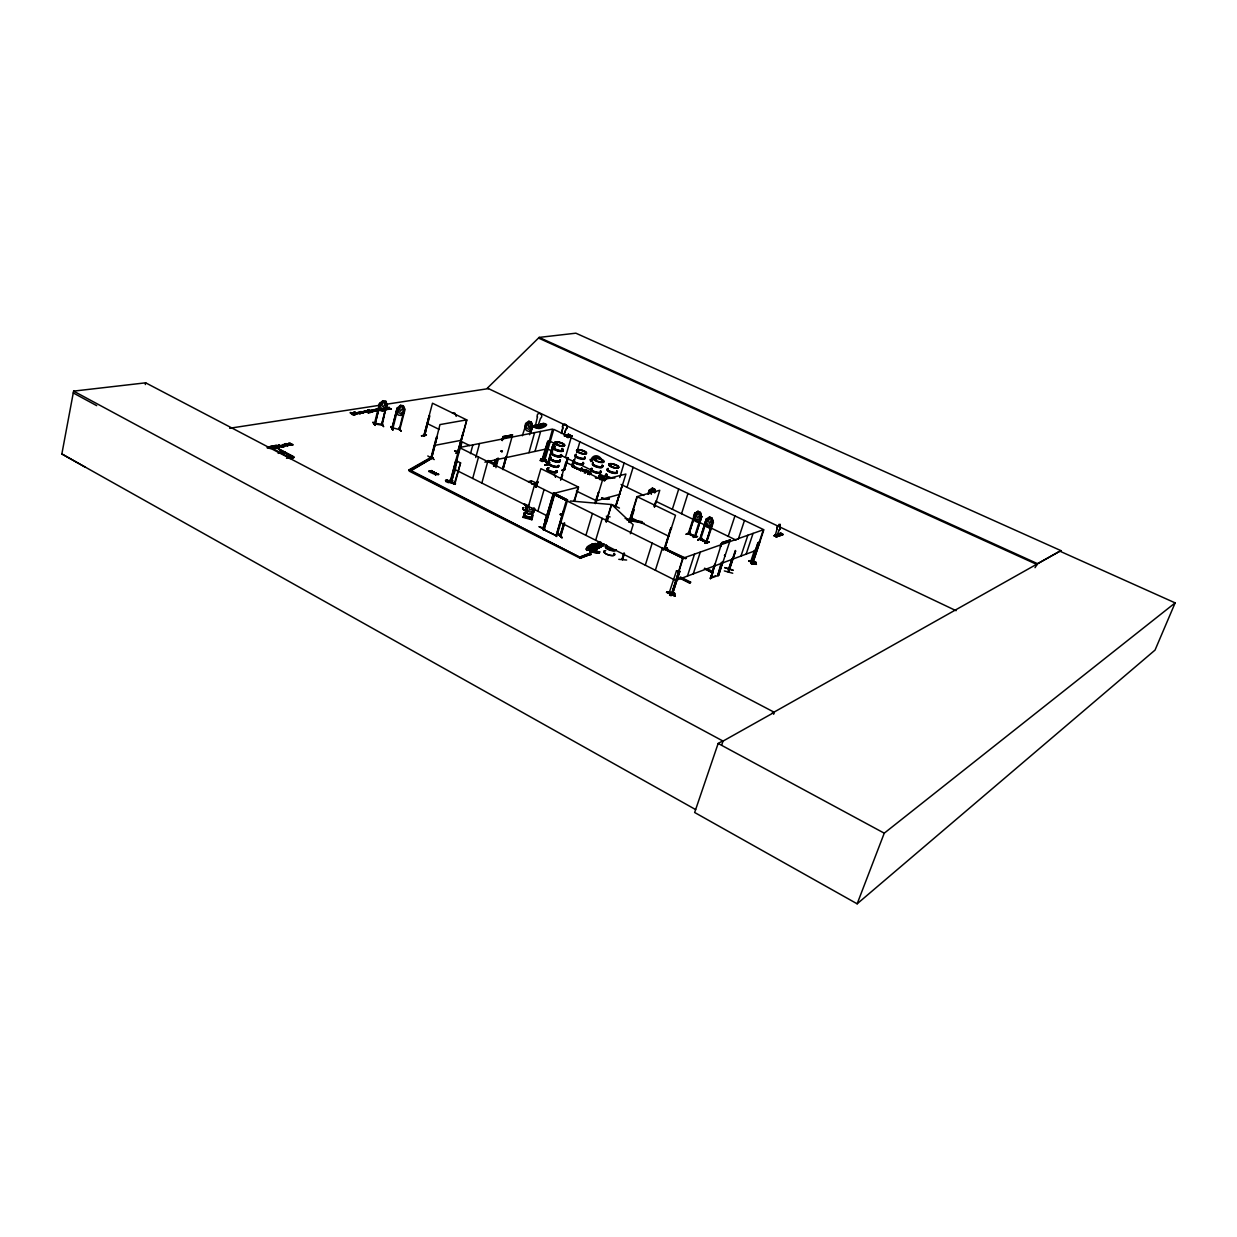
<?xml version="1.0" encoding="UTF-8"?>
<svg xmlns="http://www.w3.org/2000/svg" width="1237" height="1237" viewBox="0 0 1237 1237"><rect width="100%" height="100%" fill="white"/><g stroke="black" fill="none" stroke-linecap="round" stroke-linejoin="round"><path stroke-width="1.5" d="M775.151 535.868L775.908 535.111M376.976 410.607L376.079 410.962L377.115 410.576M536.642 425.111L535.837 425.652M369.554 411.875L368.286 410.359L370.621 411.998M371.069 411.519C369.183 414.302 371.007 410.282 368.286 410.359M653.615 492.45L652.95 488.986L651.389 491.367L651.296 494.367M535.837 425.482L536.858 425.605L536.054 425.296M724.387 555.398L724.836 555.289M724.743 555.97L725.253 555.428M362.472 412.895C357.601 413.436 359.333 410.823 360.168 413.081M698.596 512.195L699.261 515.705L697.622 517.994L696.508 516.015L698.642 512.18M669.341 592.044L672.093 593.25L671.877 594.085L682.638 558.335L763.337 529.761L752.452 562.85C755.127 561.412 747.117 559.882 753.348 562M752.946 562.015L751.477 562.572M535.977 425.59L536.858 425.543M370.25 411.921L366.925 410.576L369.616 412.153M370.729 411.581L369.909 411.72M612.624 504.82L619.443 508.098M362.101 412.632L362.812 413.096L360.74 411.936M735.582 551.145L728.794 571.819M732.721 573.241L724.341 570.922M724.712 567.644L733 570.071M728.717 572.035L728.67 568.989L728.33 571.942M728.562 571.138L729.289 568.402M728.825 568.773L729.041 571.061M358.931 411.983C366.77 413.529 354.818 413.978 355.622 412.88M724.696 567.567L732.969 570.288M380.424 403.602L379.465 403.478L382.913 400.711L385.619 401.175L387.382 404.855M352.499 413.56C353.705 412.833 359.147 414.689 352.189 412.911C353.38 412.972 357.524 413.251 359.658 413.127M376.697 411.04L374.022 409.462L375.708 410.931L372.77 410.065L376.187 410.545M375.832 410.375L374.61 410.297M372.863 409.648C379.759 412.942 365.487 409.261 375.77 410.808M374.687 410.545L373.466 410.468M84.92 466.983L61.85 453.964L73.602 391.124L145.672 382.821L774.331 712.311L773.651 714.259M375.043 410.792L373.218 411.04M145.332 384.568L145.672 382.821M774.238 535.745L780.702 533.178L783.036 534.693L776.341 536.843L779.264 529.792A1.794 1.593 70.1 0 0 779.758 527.101L780.207 524.473M550.341 441.423L553.975 443.171L547.759 464.957L553.032 444.872L551.872 447.995L552.753 450.778M537.446 416.962L535.281 426.239L537.523 427.136L540.538 418.276A2.567 2.258 70.7 0 0 541.481 414.952A2.567 2.258 70.7 0 0 538.389 413.637A2.567 2.258 70.7 0 0 537.446 416.962L537.368 416.993M267.872 446.696L270.717 448.644M268.831 447.485L269.991 448.443L267.207 447.933M269.898 446.897C270.083 445.026 275.202 446.897 273.253 447.639C269.991 446.464 271.506 448.66 273.81 447.84C267.3 446.17 274.66 446.557 270.439 447.067M271.707 447.593L273.423 447.222L270.965 447.485M286.52 458.308L293.818 456.747L276.531 447.655L271.8 448.428L276.64 448.057M272.233 446.387L276.578 448.366M275.217 445.444L278.866 447.346M277.15 446.743C269.388 443.573 280.01 449.062 275.279 445.753M276.469 445.413C276.547 446.712 281.046 444.933 276.361 445.877M275.171 446.217L274.243 446.433L276.779 446.542M276.732 446.062L278.279 445.676L276.841 445.614M277.026 447.299L275.356 447.346M278.804 445.258L282.407 446.341C289.613 448.938 268.615 443.681 282.407 446.341M277.815 446.634L280.072 446.387L277.475 446.727M282.005 444.825C292.767 444.253 277.32 446.279 285.793 445.861C279.346 443.588 286.69 444.609 282.5 445.073M283.783 445.521L285.484 445.15L283.057 445.413M284.757 443.82L286.891 445.444L284.757 443.82L289.303 445.32L290.015 444.686L288.917 443.836L290.695 443.774L290.247 443.016L288.422 443.356L292.968 444.655L288.824 443.511M286.335 444.176L285.762 443.635L287.695 443.944M286.69 444.361C288.437 441.965 287.974 447.949 286.999 444.98M290.015 444.686L286.242 445.552M287.448 446.294L288.762 443.975L286.443 443.712M287.927 445.506L288.654 444.423M290.401 444.33L292.86 445.104L290.803 444.686M350.241 412.988C358.807 414.89 351.695 416.637 350.767 412.493M352.004 413.405L355.483 414.364L353.102 413.498M353.658 414.024L355.189 413.715L352.993 413.931M354.71 412.338L353.581 412.632L356.766 414.163M355.112 412.849L357.771 413.529L355.576 413.05M359.302 412.957C352.792 411.967 361.482 414.256 360.168 413.637L360.276 412.663M360.168 413.637L357.369 412.462M359.271 412.153L359.952 412.493M360.245 413.127L361.776 412.663M362.503 413.266L362.209 412.632M362.812 411.705L364.204 411.071L366.415 412.168L363.353 411.797M363.183 413.158L362.828 412.972M695.457 513.695L694.653 513.479L695.488 513.742L688.947 534.075L695.287 513.479M364.451 412.338L365.966 412.014L363.802 412.23M364.76 411.302C364.699 411.488 370.466 412.184 368.178 413.003M368.611 412.076C362.07 409.741 371.115 411.782 368.471 412.385M368.038 410.22L371.023 410.529L372.198 412.122A3.897 1.191 14.2 0 0 371.78 411.674L370.945 411.163A3.68 1.113 14.2 0 0 369.817 410.699L368.038 410.22L372.724 412.292M367.915 412.014L368.58 411.967M364.869 410.885L368.44 412.725L368.827 411.875M369.647 412.416L370.574 412.153L369.26 412.199L370.018 411.302M370.079 412.632L370.358 411.395M707.054 519.339L706.265 519.076L707.1 519.339L700.498 539.719L700.544 538.915M372.306 412.354L372.306 411.705A3.897 1.191 14.2 0 0 371.889 411.256L371.038 410.746A3.68 1.113 14.2 0 0 369.909 410.282L368.147 409.803M374.254 409.834L376.79 410.622M376.605 409.787C372.569 408.318 382.774 412.354 378.383 409.215C372.863 407.994 383.315 411.565 377.331 410.251M376.234 409.215C379.558 409.122 378.8 409.973 379.697 408.983M376.342 411.086L379.249 409.942L377.749 410.251M376.945 410.993L378.924 409.107M375.399 423.564L374.517 423.1L374.455 423.966M382.326 410.282L380.501 410.483L378.63 406.787L380.347 403.448M379.465 403.478L374.378 423.951L382.326 425.157L382.449 424.322M380.223 403.448L375.12 424.09L380.192 403.602M375.259 425.42L373.002 422.312L375.306 425.018M384.831 409.988L384.027 409.818M386.779 404.468L381.537 425.064L386.562 404.607C385.774 399.922 385.898 399.443 385.449 407.066L383.254 408.736L381.506 408.457L380.238 406.246L382.913 400.711M386.191 409.803L386.624 410.019M386.454 408.009L387.444 404.808M388.047 409.478L384.661 407.808M388.975 407.267L389.392 407.947L387.506 407.607L391.418 409.184L387.799 408.318M391 426.904L392.887 429.95L391.108 426.487M392.253 427.755L399.783 429.656L405.087 409.401L403.247 405.721L400.556 405.288L397.123 408.148L391.974 428.481L397.139 408.055L397.927 408.303M392.856 428.605L398.005 408.024M392.5 429.827L391.047 426.518M400.881 431.079L398.994 427.677L401.205 431.156M404.391 409.03L399.18 429.595L399.211 428.822M399.798 429.564L399.273 428.713M529.498 518.458L523.978 516.896L524.395 512.69L523.112 517.391L524.349 515.597L531.724 517.669L531.879 519.756L533.085 515.195M531.261 519.586L523.792 517.576M531.353 518.968L532.405 515.009M409.153 469.766L410.514 471.019L409.153 469.766L431.543 457.072L433.027 457.644L410.514 471.019L409.462 471.235L433.027 457.644M778.769 534.291L779.65 534.492M421.446 435.826L426.456 434.883L421.508 435.826M423.874 435.857L429.27 415.586L424.678 436.089L423.812 435.826L432.486 403.216L466.859 419.962L458.772 450.206M424.337 436.073L429.857 415.864M436.398 437.171L430.893 457.937L431.698 457.968L437.078 437.187M431.636 457.937L439.955 424.585L466.705 419.869L450.082 481.935L452.154 480.76M431.265 458.046L436.847 437.078M431.156 471.977L428.775 471.065L431.28 471.343L431.45 472.921L431.852 471.622L434.326 471.885L431.868 471.436L434.326 471.885M430.909 472.642L431.265 471.529L429.285 471.328M434.264 459.576L427.786 455.974M431.574 470.493L431.172 471.776L428.667 471.513M432.996 473.709L435.61 473.74L433.12 473.276M435.254 474.853L435.61 473.74M435.919 472.689L435.501 473.987M452.325 412.895L454.721 413.003L456.237 416.374M438.547 474.529L436.073 474.266L438.547 474.529L438.145 473.833M458.324 452.727C448.49 448.289 461.71 452.51 457.226 452.618L457.504 451.752M452.788 480.776L447.485 482.275L452.711 481.069M455.633 453.283L458.958 452.526M445.768 481.425L450.84 480.188L445.707 481.44L447.871 482.074M450.052 481.054C449.294 481.734 453.732 481.348 450.206 481.719M463.148 432.192L457.504 452.757L463.38 432.301M459.329 449.093L461.37 441.47L469.673 445.567M450.732 481.301L451.258 482.461L450.531 482.059L451.397 481.471M459.499 449.046L461.246 442.537L460.52 447.717M456.731 460.953L451.289 482.445M460.35 447.748L461.834 442.831M452.185 480.745L451.953 481.533M452.448 478.765L456.917 462.05M451.103 481.301L455.309 484.332L451.536 482.384L452.139 480.575L450.113 480.992M454.18 473.307L455.664 467.741M445.475 480.404L453.407 483.574L445.567 480.343M455.309 484.332L451.196 481.518M454.69 483.095L454.86 484.115L460.566 462.87L456.561 460.984M454.226 483.945L460.566 462.87M455.139 484.378L455.51 483.559M470.493 453.639L472.874 444.841M475.766 457.52L479.569 443.526M472.704 478.441L478.518 457.041M481.858 483.048L487.734 461.602M493.517 466.04L495.31 459.484L496.083 459.747L494.274 466.303M493.671 466.009L496.083 459.747M495.913 459.777L494.815 463.798L488.182 460.504M494.893 465.777L496.393 460.319M501.913 440.295L502.918 436.661L512.566 434.96L502.918 436.661M495.187 465.932L497.197 458.649M502.207 440.434L503.212 436.8M495.295 465.932L497.289 458.695M502.284 440.588L503.289 436.97L512.381 435.177M495.774 465.947L497.908 458.123M495.929 467.663L498.496 458.417M501.464 451.01L502.361 451.474M502.299 451.211L501.789 452.046L501.062 450.902M502.871 467.601L506.01 456.468M502.748 469.148L506.258 456.499M956.093 610.691L487.393 388.109L539.162 337.407L575.854 333.186L1060.913 550.62L771.888 713.332M506.397 456.747L503.026 469.287M502.933 469.627L512.133 436.506L503.536 437.759L512.133 436.506M531.91 508.098L531.539 509.458L529.312 510.139L529.127 507.309M533.286 508.484L532.652 510.819L530.286 512.133L528.431 511.608L527.055 509.242L527.704 506.923M530.905 518.535L533.827 507.943M534.307 508.252L531.431 518.69M525.354 509.567L527.333 513.525L530.24 514.283L533.951 511.979L534.709 508.886M533.936 512.041L534.801 508.886M531.848 429.193L528.663 431.419L526.266 430.476L524.813 426.456L525.679 423.363L528.895 421.198L531.292 422.142L532.76 426.177L531.987 425.899M522.308 435.78L526.343 423.394M525.447 509.613L526.313 506.521L528.694 504.943M524.009 516.772L527.55 506.149L524.055 516.602M529.575 434.728L532.049 425.652L532.791 426.1L530.704 433.213M534.678 427.445C557.701 416.838 531.493 432.563 534.307 425.574L535.497 425.358L534.307 425.574M534.554 425.683L534.276 426.657L537.044 427.847L538.528 426.657L538.188 427.863L534.91 426.471L535.25 425.25M535.745 424.987L535.157 427.043L535.822 424.956L536.827 425.389L536.255 427.43M528.957 452.711L534.616 432.625M777.114 528.756L777.068 528.787A1.794 1.593 70.1 0 1 778.243 526.374L778.289 526.359A1.794 1.593 70.1 0 0 777.114 528.756L775.274 535.157L777.516 535.667L777.223 536.502L774.764 534.894C772.151 539.842 791.309 528.369 774.347 535.915M538.528 426.657L537.585 426.966C535.265 431.605 553.666 424.384 543.29 423.425L533.611 426.966L543.29 423.425M538.265 426.533L538.002 427.523L535.234 426.348M534.987 451.412L540.646 431.435M531.09 482.028L531.415 480.868L536.533 483.033L531.771 484.193M523.112 517.391L524.163 516.262M524.395 512.69L524.024 513.989L525.076 512.876M547.202 462.267L540.693 458.85L547.929 462.128M528.415 506.443L534.57 484.827M546.337 459.917L541.59 461.154L547.666 441.423L549.352 441.222L547.666 441.423M542.131 461.478L546.306 460.365L544.094 459.267L539.904 460.396L542.131 461.478L547.883 441.532M542.177 461.277L542.378 460.566M537.229 481.487L535.497 487.038L540.894 468.653L578.22 486.961L574.061 501.109M543.677 460.767L549.12 441.114M536.116 487.347L537.848 481.796L536.286 487.301M546.429 459.963L541.883 461.246L543.723 460.906L552.583 429.069L459.19 447.562M543.893 460.875L542.718 460.52M545.053 460.442C541.188 459.839 550.032 462.514 548.764 463.071M545.378 460.581L544.574 461.014M545.146 464.71L549.383 463.999M548.022 464.942L547.218 464.664L553.032 444.872M547.666 463.937L547.264 464.695M750.828 560.778L750.457 561.567L752.977 562.789L763.878 529.745L553.774 429.378L544.574 461.138L548.331 462.87L544.45 460.288M531.879 519.756L531.632 518.288M553.217 447.779L553.898 445.428M544.96 465.035L549.537 463.689L544.713 464.911M554.578 447.33L554.98 445.938M537.863 511.206L544.079 489.543M565.17 435.439L568.386 437.078L564.258 435.78M565.989 435.146L569.206 436.785L565.989 435.146L570.721 436.244L567.443 434.836M566.902 434.821L570.195 436.213M567.706 437.419L571.633 435.903L568.417 434.264L571.819 436.29L570.999 435.625L567.056 437.109L571.695 435.671M543.445 528.245L546.692 515.473A5.505 1.855 16.1 0 0 547.744 516.633M542.718 529.421L553.48 492.898L567.613 499.903L556.712 536.518L555.97 535.977L566.345 500.506L554.114 494.444L543.863 529.838L542.718 529.421L553.604 493.207M547.388 515.473L543.383 527.735M543.94 529.884L554.161 494.568L566.577 500.475L554.191 494.614M546.584 522.261L554.624 494.506M565.386 457.52L571.123 437.666M564.783 469.411L561.907 470.106M560.964 478.472L562.155 474.838L561.567 478.765M560.593 480.234L565.804 462.282L602.558 480.033M564.211 470.029L567.582 457.489L564.443 470.307M565.572 466.736L568.324 457.736M572.422 465.947L573.458 462.36M575.638 456.298L574.061 461.71L560.206 455.015M576.689 452.68L579.859 441.841M560.871 514.113L560.717 513.834M560.361 514.793L561.505 514.221L560.717 513.881M557.361 531.987L563.856 509.752M558.304 533.487L562 537.801L558.258 533.487M527.333 513.525C524.936 510.958 524.473 505.979 528.74 505.021M563.376 524.612L560.021 535.791L560.887 535.853M564.026 523.004L560.191 535.946L564.721 523.05M560.33 535.961L561.242 535.219L560.376 535.142M560.933 535.992L564.087 524.658M558.088 533.874L562.093 537.353M574.463 501.217L578.622 487.069L553.016 493.609M530.24 514.283L527.41 513.401M594.719 503.32L598.522 492.481L595.291 503.335M585.905 535.343L592.43 513.494M595.353 503.629L602.543 479.971L625.922 474.018L615.686 506.49M595.925 503.351L598.522 492.481M580.138 558.227L590.961 554.145L580.138 558.227L409.462 471.235M587.359 548.316C588.611 544.898 585.812 548.934 588.425 548.47M589.848 551.656L590.235 550.326L591.085 550.45L590.034 551.918L599.28 553.233L599.682 551.918L591.889 550.527L590.405 548.347M589.539 553.418L579.658 557.191L589.539 553.418L590.961 554.145M590.034 551.918L590.235 550.326M599.28 553.233L591.502 551.857L591.889 550.527M595.677 540.26L602.249 518.365M596.961 549.676L597.146 548.068L596.961 549.676L590.807 548.795M605.774 520.901L606.795 517.483L607.97 517.499L607.29 521.256M605.914 521.04L606.795 517.483M606.455 520.963L611.418 504.526L570.303 500.97M606.254 522.292L611.635 504.464L633.143 524.674L630.36 533.735M619.737 477.559L624.128 462.994M607.027 521.241L607.97 517.499M599.064 552.924L599.466 551.609M615.377 506.629L621.933 486.28L615.779 506.753M627.02 487.347L633.112 467.277M541.93 425.652C539.007 424.013 542.486 425.59 541.157 425.652M628.891 521.968L633.189 509.118M629.138 522.091L636.931 496.64L659.769 490.269L654.466 507.309M629.525 522.2L637.318 496.748L675.495 515.272L664.625 549.12L683.628 558.552M629.664 522.153L633.576 509.412L630.313 522.462M618.778 559.325L626.633 560.036M630.159 522.509L634.21 509.737M622.675 558.444L622.458 559.557L624.53 553.542M623.896 553.171L622.01 559.201L622.752 559.541L622.257 558.413M622.381 559.541L624.159 553.186M648.08 493.934L649.116 490.208L652.378 488.105L654.698 489.218L655.564 492.079M648.219 493.888L649.348 490.239L648.698 494.228M649.518 493.223L652.394 488.213L654.589 489.295L655.486 492.094M654.172 506.273L655.285 502.717M654.419 506.397L655.656 502.593M645.281 565.185L652.193 543.12M672.356 509.273L678.711 489.063M655.378 570.257L662.336 548.161M667.501 548.378L663.032 549.29M664.377 547.883L665.32 548.207L664.485 548.625M664.934 549.012L664.207 548.656L670.949 527.704L664.748 548.95M665.444 548.841L686.38 558.459M681.556 513.726L687.958 493.486M667.269 592.044C691.421 604.383 649.858 584.328 675.093 595.94M667.501 591.657L666.434 592.461M686.226 534.338L690.401 532.59L686.365 533.92M669.202 592.739L676.5 570.814L678.68 571.911L671.351 594.1L673.438 592.585L672.913 593.25M694.869 513.432L688.22 533.75L695.256 537.013L688.36 533.657M688.421 533.688L689.334 533.271L688.545 533.039M674.18 592.786L675.325 593.884L670.964 595.708L669.619 595.028L674.335 593.327M671.691 593.296L671.351 593.791M671.83 594.038L683.01 558.397L566.531 500.66M672.742 593.312L679.793 571.293L672.665 593.327M675.247 595.492L667.145 592.152M701.054 516.246L701.735 516.741L700.977 516.2L694.483 536.812L695.534 536.301L689.256 533.503M695.086 537.09L701.595 516.788L700.389 512.443L697.962 511.314L694.591 513.417L693.555 516.649L694.869 520.993L697.235 522.138L700.59 519.973M695.148 537.105L701.735 516.741M697.776 539.858L701.394 538.435M701.92 538.203L697.915 539.564M687.447 576.071L694.514 554.13M706.667 542.718L699.786 539.363L706.25 518.999L709.636 516.896L706.636 522.06L707.564 524.735L709.11 525.478L711.26 524.287L712.033 518.056L713.347 522.431L706.543 542.703C704.951 538.373 693.895 537.26 706.899 542.007M706.466 519.03L699.926 539.317L706.791 542.656M700.575 538.915L700.559 539.61M689.519 583.091L690.571 582.101L689.519 583.091L679.175 577.911M693.261 573.891L700.312 552.073M704.951 543.012L709.157 542.177L704.982 543.058M722.13 561.954L717.646 575.638L710.78 578.189L714.29 565.123M720.243 546.924L721.434 543.29L726.645 541.512M714.94 565.448L710.455 578.7L714.816 564.18M720.738 546.383L721.867 542.641L730.247 539.966L718.542 575.576L717.692 575.622L721.248 562.603M710.455 578.7L721.867 542.641L730.247 539.966M276.655 447.083L273.794 445.908L274.923 445.567M728.237 536.332L734.933 515.922M722.192 563.067L718.542 575.576M724.65 555.119L725.098 555.599M718.233 575.406L722.315 562.943M738.288 539.208L744.473 520.483M732.118 558.614L728.562 569.236M732.397 558.691L728.655 569.283M728.392 571.989L735.319 550.465M735.613 550.882L728.377 571.649M740.963 556.062L747.875 535.234M746.158 554.114L753.055 533.394M748.942 560.933L756.209 564.397L748.942 560.933L749.715 560.624M751.338 560.995L750.689 561.691L754.524 550.218M752.9 561.768C745.169 566.299 762.626 558.227 751.539 563.639M757.879 542.718L759.379 542.363L757.879 542.718L751.153 563.314L752.699 562.758L759.704 542.223M755.065 561.598L756.132 562.603L752.467 564.149L751.199 563.546L758.126 542.827M751.369 563.252L752.807 562.031M752.653 562.649L752.544 561.907M435.795 475.132L436.197 473.817L438.656 474.08M774.532 535.575L775.228 534.57M778.243 526.374L778.923 524.426L780.253 524.457M775.212 535.837L775.676 534.43M779.264 529.792L779.217 529.807A1.794 1.593 70.1 0 0 779.805 527.086L780.361 525.354M777.516 535.667L775.182 535.327M779.573 533.735L781.908 534.647M780.763 533.611L782.665 534.523M721.511 741.582L718.156 743.452L694.653 812.493L857.148 903.814L1155.033 650.09L1175.15 602.883L1060.573 551.501M721.82 744.689L723.042 741.087L774.331 712.311M564.057 434.589L565.897 429.254A2.567 2.273 69.8 0 0 566.933 425.899A2.567 2.273 69.8 0 0 563.794 424.569A2.567 2.273 69.8 0 0 562.773 427.94L561.474 433.507L562.835 427.909A2.567 2.273 69.8 0 1 563.794 424.569A2.567 2.273 69.8 0 1 566.855 425.915A2.567 2.273 69.8 0 1 565.897 429.254L564.118 434.574M553.619 445.15C551.362 443.604 559.124 441.887 555.908 442.846M436.445 472.967L436.089 474.065L438.037 474.266M432.115 470.771L431.759 471.869L433.692 472.07M857.148 903.814L884.254 833.181L1175.15 602.883M1035.029 567.69L1037.565 563.685L1060.913 550.62M545.13 529.513L539.193 526.73L545.177 529.436M401.345 405.968L399.814 408.597L399.968 411.411L402.396 408.999L402.211 406.107L401.329 405.937M611.155 464.973L610.305 464.741M610.722 464.478L609.841 464.339M602.728 462.267L602.605 461.834M673.083 593.482L671.274 593.868M671.536 593.064L669.604 592.167M589.028 473.384L588.951 473.864M595.801 459.128L595.368 458.54M595.909 459.174L595.585 458.803M581.746 470.354L583.215 470.74L582.271 470.756M583.245 470.849L582.751 470.4M585.348 453.917L584.699 453.824M585.24 453.515L585.101 453.438M579.055 450.685L578.004 450.624M555.846 442.521L557.129 443.14M602.574 546.12L604.259 544.033L599.28 547.945L596.404 548.223M591.039 549.816L596.868 544.868L595.987 543.6C592.879 543.244 584.065 546.584 586.817 550.357L591.039 549.816L596.002 546.429M698.008 511.298L695.039 516.447L695.967 519.123L697.498 519.849L699.632 518.674L700.389 512.443M686.195 534.245L690.215 532.915M701.735 538.528L697.792 539.997M594.409 548.022L599.682 545.78L597.023 545.965L598.461 544.094L596.327 545.981M562.294 514.824L562.418 514.097M542.038 461.138L543.723 460.906M542.084 460.458L543.878 460.04M596.914 544.945L591.363 548.64L588.24 548.053L589.662 546.151L595.987 543.6M380.161 410.174L383.192 410.885L386.655 408.071M404.236 412.601L400.803 415.446L398.098 414.998L396.397 411.364M596.048 544.713C579.967 553.078 598.105 542.471 600.919 542.223M694.653 513.479L698.024 511.407M708.847 527.658L712.234 525.601M712.296 525.663L708.847 527.766L706.466 526.606L705.152 522.246L706.466 526.606M408.983 470.431L431.373 457.721L432.857 458.293M290.278 444.593L287.881 444.47M279.608 446.155L277.908 446.17M601.677 544.806C596.203 548.811 600.084 540.971 601.909 544.667L595.909 549.213L591.611 549.568L590.698 548.207M602.11 545.409L597.023 547.017M591.549 551.408L603.208 545.486L591.843 551.903M591.673 551.671L603.208 545.486M596.141 545.115L601.213 542.718M533.951 426.796L536.904 428.358L546.538 424.801M546.182 425.25L543.229 423.657L544.017 424.322M751.106 563.051L752.081 562.68M532.791 426.1L531.292 422.142M528.91 421.291L526.22 426.208L527.256 428.651L528.802 429.27L530.843 428.033L531.199 422.219M775.893 536.642L782.959 534.26M782.232 534.307L775.908 536.657M356.55 413.807L354.663 413.096M382.48 424.446L374.734 423.255M751.199 563.546L755.065 561.969L756.116 562.557M756.039 562.51L752.467 564.134M671.985 593.358L671.335 593.157M669.619 595.028L674.289 592.879M674.18 593.188L669.82 594.61M595.414 458.649L596.404 458.927M676.5 570.814L678.541 571.958L680.072 571.417M280.072 446.387L275.789 445.335M756.425 564.258L749.158 560.794L756.348 564.273M598.646 478.595L600.811 477.76L602.929 478.781M557.067 442.784L556.062 442.537L556.928 442.583M675.541 580.509L756.472 550.264M710.131 577.865L715.357 575.901M776.341 536.873L782.913 534.415M567.768 437.434L571.633 436.058M568.123 437.589L571.757 436.29M780.624 533.441L774.053 535.776L776.589 536.75M567.474 437.419L571.633 435.903M457.412 451.845L458.216 451.922M567.505 434.604L568.417 434.264M564.412 436.012L568.355 434.512M564.83 436.197L568.989 434.79M565.046 436.29L568.989 434.929M722.083 543.584L729.041 541.048M663.279 549.846L667.516 548.455M662.893 549.723L667.253 547.821L663.063 549.352M664.315 548.084L665.011 548.919M534.322 427.291L543.847 424.075M665.661 548.192L664.826 548.47L685.561 558.753M694.792 535.946L689.117 533.549M671.614 528.013L670.81 527.751M712.62 522.138L706.08 542.455L712.605 521.828L713.378 522.37L712.527 522.107M713.378 522.37L711.986 518.071L709.59 516.911M671.614 594.023L669.294 592.925L671.475 594.023M539.193 526.746L543.878 528.369M654.698 489.218L654.729 492.975M574.262 499.918L574.401 500.104M619.768 494.352L596.342 500.722L576.411 491.058M448.057 482.631L451.536 482.384M597.146 544.435L600.95 543.46M553.48 492.898L567.366 500.026M603.3 477.559L604.769 480.049L603.347 477.482M600.533 476.214L603.347 477.544M562.773 475.132L562 474.869M561.784 470.524L564.706 469.627M528.23 481.626L531.415 480.868M392.794 429.873L390.969 426.796L392.856 429.827M540.677 459.143L548.811 462.406M484.889 462.159L546.94 448.845M712.481 573.427L712.265 574.2M379.512 408.844L380.3 409.493M500.877 451.335L501.727 450.917M599.991 479.693L601.321 479.43M503.598 437.759L511.654 436.089M434.481 445.444L461.246 440.295M423.982 435.053L424.26 435.053M289.937 458.293L293.726 457.458L279.933 450.129M290.015 457.968L293.787 457.149L278.325 448.938M278.155 453.36L285.128 452.139L284.912 453.082L279.856 450.438M271.073 447.021L272.758 446.743M283.165 444.949L284.819 444.671M288.035 445.057L287.154 445.629M290.664 445.15C294.777 445.629 288.283 443.155 289.906 445.134M280.799 447.052L283.891 446.371M267.3 447.469L268.553 447.253M274.722 445.954L278.758 447.809M363.91 411.813L365.332 411.596M369.708 411.735L366.925 410.576M378.135 410.406L375.352 409.261M386.253 409.138L386.686 409.339M545.486 524.643L545.223 525.663M229.649 428.249L379.975 405.226M385.681 404.344L488.491 388.604L487.455 388.109M560.778 514.716L561.598 514.453M596.018 543.677L591.765 544.125M274.011 446.031L274.815 446.031M617.155 468.003L617.433 467.571M617.108 467.478L617.294 467.756M602.079 462.019L602.311 461.865M387.753 407.684L388.882 407.669M289.412 444.872L285.762 443.635M562.758 446.016L563.33 445.877M601.012 543.383L596.713 543.816M275.31 448.119L276.377 448.273M591.611 549.568L599.265 547.465M389.392 407.947L386.562 407.591M381.568 424.183L382.341 424.276M354.818 411.921L353.751 412.06L354.37 412.71M355.235 412.137L354.772 412.679M562 537.801L557.748 533.889M374.533 410.993L371.719 409.818M541.62 425.528L540.399 425.08M386.485 407.746L390.923 409.03L388.217 408.024M587.761 546.986L588.827 547.141M591.951 548.687L596.76 549.383M590.42 550.604L599.682 551.918M381.816 423.672L383.656 426.703L381.491 423.564M610.846 464.973L610.027 464.571M380.563 410.39L383.192 410.885M404.236 409.261L403.247 405.721M389.5 407.53L388.202 407.808M564.196 469.364L564.861 469.534M625.118 518.489L642.173 521.705M627.36 519.494L640.642 521.999M626.819 519.494L641.972 522.339M606.316 516.216L610.104 516.927M627.174 520.128L644.23 523.344M386.021 407.932L388.665 408.751L388.109 408.225M354.973 415.075L350.69 412.926M354.679 414.735L350.334 412.555M381.151 410.081L382.202 410.452L381.259 409.988M524.272 515.891L531.709 517.978M374.935 411.194L376.079 410.962M382.264 425.064L386.562 404.607M455.34 483.605L454.659 483.11M387.32 408.225L388.573 409.153L386.13 408.767M275.047 447.237L273.918 446.634M386.578 408.303L388.155 408.426M386.47 408.705L388.14 408.968L385.527 407.839M539.162 337.407L1037.565 563.685M538.93 338.242L1037.194 564.598M378.507 409.926L377.208 409.741M566.963 436.058L565.634 435.981M603.068 465.777L602.141 465.328A5.257 1.608 16.6 0 1 600.656 467.184A5.257 1.608 16.6 0 1 594.147 465.328A5.257 1.608 16.6 0 1 593.358 462.978M548.13 449.17L551.578 450.84M582.519 465.808L592.678 470.725A5.18 1.593 16.6 0 0 599.048 472.41A5.18 1.593 16.6 0 0 600.486 470.709M599.466 474.003L606.238 477.281M621.067 484.456L643.812 495.465M655.564 501.155L736.139 540.152M599.048 475.425L603.872 477.637L603.532 478.363L598.847 476.09M548.192 462.916L544.96 461.355M750.689 561.691L752.9 562.619M457.427 460.195L455.711 460.551L450.531 482.059M728.377 540.909L721.434 543.29M630.916 517.638L668.861 536.286M537.059 481.518L537.848 481.796M427.213 423.533L439.181 429.425M454.706 450.887L458.154 452.51M453.515 483.141L446.495 479.817L453.407 483.574M707.1 568.726L712.296 571.293M704.58 568.17L713.007 573.102L704.363 568.819M552.723 493.81L460.21 447.949L450.871 482.214L454.86 484.115M667.377 591.734L675.201 595.507M368.533 410.715L370.961 411.936M366.044 410.715L369.306 412.756L365.116 411.256M360.848 411.519L363.632 412.694M361.08 411.89L363.539 413.112M680.242 576.921L690.571 582.101M681.123 578.096L690.354 582.766M560.407 513.865L561.382 514.484M454.489 469.302L548.161 516.37M560.175 522.416L675.912 580.586M589.322 554.099L590.76 554.825M410.684 470.354L581.081 557.918L409.633 470.57M285.051 444.191L287.293 445.366M278.913 444.81L281.99 446.418M272.341 445.923L275.99 447.84M286.597 453.964L293.633 457.86L289.86 458.602L290.076 457.659L271.877 448.119M73.602 391.124L723.042 741.087M718.156 743.452L884.254 833.181M73.261 392.933L96.702 405.659M61.85 453.964L695.658 809.586M453.732 413.39L452.943 413.328M561.165 514.376L560.052 514.499M595.909 543.662L596.806 544.976M593.111 547.465L596.28 548.146L601.77 544.605M590.018 549.676L591.502 551.857M589.183 549.568L590.683 551.764M586.817 550.357L586.044 549.042M400.556 405.288L397.881 410.823L399.134 413.019L400.865 413.282L403.061 411.627L403.2 405.829M404.267 412.632L400.757 415.323M373.048 422.281L374.873 425.312M700.343 512.458L701.642 516.819M562.124 448.443A5.164 1.562 16.2 0 1 561.629 450.593A5.164 1.562 16.2 0 1 554.593 448.583A5.164 1.562 16.2 0 1 555.119 446.449M561.211 454.86A5.226 1.593 16.2 0 1 559.619 456.515A5.226 1.593 16.2 0 1 553.155 454.659A5.226 1.593 16.2 0 1 552.522 452.371M562 449.046A5.226 1.577 16.2 0 1 562.108 451.18A5.226 1.577 16.2 0 1 555.722 449.912A5.226 1.577 16.2 0 1 553.434 447.33M554.021 447.114A5.226 1.577 16.2 0 1 554.903 447.021M562.093 448.768A5.242 1.577 16.2 0 1 561.567 450.948A5.242 1.577 16.2 0 1 554.454 448.907A5.242 1.577 16.2 0 1 554.98 446.743M561.861 449.371A5.164 1.562 16.2 0 1 561.954 451.474A5.164 1.562 16.2 0 1 555.66 450.222A5.164 1.562 16.2 0 1 553.403 447.686M561.242 454.536A5.164 1.577 16.2 0 1 557.052 455.773A5.164 1.577 16.2 0 1 552.073 452.309M560.98 455.463A5.149 1.577 16.2 0 1 559.402 457.087A5.149 1.577 16.2 0 1 553.032 455.262A5.149 1.577 16.2 0 1 552.398 453.005M559.712 459.777A5.134 1.577 16.2 0 1 558.15 461.416A5.134 1.577 16.2 0 1 551.795 459.607A5.134 1.577 16.2 0 1 551.161 457.35A5.134 1.577 16.2 0 0 551.795 459.592A5.134 1.577 16.2 0 0 558.15 461.401A5.134 1.577 16.2 0 0 559.712 459.762A5.164 1.593 16.2 0 1 558.134 461.556A5.164 1.593 16.2 0 1 551.748 459.731A5.164 1.593 16.2 0 1 551.114 457.458M561.134 455.139A5.226 1.593 16.2 0 1 559.541 456.793A5.226 1.593 16.2 0 1 553.078 454.953A5.226 1.593 16.2 0 1 552.429 452.665M558.691 465.282A5.149 1.593 16.1 0 1 552.8 465.684A5.149 1.593 16.1 0 1 549.723 462.329M556.665 470.601A5.211 1.639 16.1 0 1 552.413 471.931A5.211 1.639 16.1 0 1 547.403 468.375M548.006 468.127A5.211 1.639 16.1 0 1 548.872 468.034M557.098 470.787A5.134 1.608 16.1 0 1 553.99 471.869A5.134 1.608 16.1 0 1 547.96 469.596A5.134 1.608 16.1 0 1 549.012 467.741M558.026 465.684A5.149 1.608 16.1 0 1 556.449 467.354A5.149 1.608 16.1 0 1 550.078 465.529A5.149 1.608 16.1 0 1 549.46 463.257M555.722 470.648A5.134 1.608 16.1 0 1 555.8 472.828A5.134 1.608 16.1 0 1 549.522 471.591A5.134 1.608 16.1 0 1 547.295 469.009M556.588 470.88A5.211 1.639 16.1 0 1 552.336 472.209A5.211 1.639 16.1 0 1 547.326 468.653M559.588 460.303A5.164 1.593 16.2 0 1 558.011 461.958A5.164 1.593 16.2 0 1 551.625 460.133A5.164 1.593 16.2 0 1 551.006 457.86M558.583 465.901A5.211 1.624 16.1 0 1 552.614 466.303A5.211 1.624 16.1 0 1 549.506 462.901M558.676 465.607A5.211 1.624 16.1 0 1 552.692 466.024A5.211 1.624 16.1 0 1 549.584 462.623M559.882 461.107A5.134 1.577 16.2 0 1 554.006 461.509A5.134 1.577 16.2 0 1 550.929 458.169M554.485 474.946A5.118 1.624 16.1 0 1 555.398 476.833M554.454 475.07A5.149 1.624 16.1 0 1 555.382 476.956M616.15 549.924A5.613 1.948 16.9 0 1 608.48 549.645A5.613 1.948 16.9 0 1 607.12 545.965M614.124 553.372A5.597 1.948 16.9 0 1 612.238 555.521A5.597 1.948 16.9 0 1 605.063 553.155A5.597 1.948 16.9 0 1 605.728 550.604A5.613 1.964 16.9 0 0 605.017 553.279A5.613 1.964 16.9 0 0 612.207 555.66A5.613 1.964 16.9 0 0 614.093 553.511M616.181 549.754A5.69 1.964 16.9 0 1 608.635 549.012A5.69 1.964 16.9 0 1 606.346 545.44M616.088 550.063A5.69 1.964 16.9 0 1 607.924 549.012A5.69 1.964 16.9 0 1 607.181 545.579M615.624 549.707A5.613 1.933 16.9 0 1 608.156 548.347A5.613 1.933 16.9 0 1 606.517 545.13M546.429 521.225A5.474 1.855 16.1 0 1 546.105 518.798M546.321 521.566A5.489 1.871 16.1 0 1 545.996 519.123M547.001 515.674A5.597 1.886 16.1 0 1 546.568 515.087M526.56 504.943A5.474 1.825 15.9 0 1 525.539 504.356M532.992 511.592A5.474 1.84 15.9 0 1 532.358 511.871M526.204 511.036A5.474 1.84 15.9 0 1 523.715 507.526M533.286 511.314A5.489 1.855 15.9 0 1 532.343 512.01M527.519 511.623A5.489 1.855 15.9 0 1 523.174 509.428A5.489 1.855 15.9 0 1 523.653 507.634M526.282 505.933A5.474 1.84 15.9 0 1 524.117 504.155M526.328 505.608A5.566 1.855 15.9 0 1 524.132 503.799M526.421 505.299A5.566 1.855 15.9 0 1 524.627 504.093M610.212 478.503A5.18 1.608 16.8 0 1 605.743 476.199A5.18 1.608 16.8 0 1 607.073 474.761M604.738 480.822A5.149 1.608 16.7 0 1 605.805 479.106A5.195 1.624 16.7 0 0 604.213 480.404M616.815 470.818A5.195 1.593 16.8 0 1 615.438 472.519A5.195 1.593 16.8 0 1 609.006 470.678A5.195 1.593 16.8 0 1 608.187 468.359M611.712 478.224A5.257 1.624 16.8 0 1 606.47 476.137A5.257 1.624 16.8 0 1 606.362 474.219M610.305 478.193A5.257 1.624 16.8 0 1 605.774 475.858A5.257 1.624 16.8 0 1 607.135 474.405M616.536 471.745A5.195 1.593 16.8 0 1 615.145 473.446A5.195 1.593 16.8 0 1 608.728 471.622A5.195 1.593 16.8 0 1 607.908 469.287M614.928 477.992A5.18 1.608 16.8 0 1 608.032 476.632A5.18 1.608 16.8 0 1 606.517 473.926M604.182 480.605A5.164 1.608 16.7 0 1 605.697 479.415M616.691 471.436A5.257 1.608 16.8 0 1 615.284 473.152A5.257 1.608 16.8 0 1 608.79 471.297A5.257 1.608 16.8 0 1 607.939 468.931M616.784 471.142A5.273 1.608 16.8 0 1 615.377 472.874A5.273 1.608 16.8 0 1 608.867 471.019A5.273 1.608 16.8 0 1 608.032 468.653M603.934 480.652A5.149 1.608 16.7 0 1 605.558 479.925M603.981 480.343A5.195 1.624 16.7 0 1 605.62 479.616M609.238 497.954A5.149 1.654 16.7 0 1 607.228 499.191A5.149 1.654 16.7 0 1 601.708 497.753M608.774 497.537A5.18 1.654 16.7 0 1 607.707 499.315A5.18 1.654 16.7 0 1 601.661 497.877M601.831 460.071A6.927 5.829 76.3 0 0 596.141 455.773A6.927 5.829 76.3 0 0 590.961 459.948L590.049 459.515L590.946 461.617L592.724 460.798L591.796 460.35A5.783 4.855 76.3 0 1 595.476 456.901A5.783 4.855 76.3 0 1 600.146 459.143M600.44 471.05A5.257 1.624 16.6 0 1 598.986 472.766A5.257 1.624 16.6 0 1 592.492 470.91A5.257 1.624 16.6 0 1 591.719 468.56M601.862 466.086A5.18 1.577 16.6 0 1 600.424 467.756A5.18 1.577 16.6 0 1 594.023 465.932A5.18 1.577 16.6 0 1 593.234 463.628M592.647 470.586A5.18 1.593 16.6 0 1 591.874 468.266M600.641 472.163A5.18 1.593 16.6 0 1 594.858 472.611A5.18 1.593 16.6 0 1 591.595 469.194M599.327 476.632A5.18 1.608 16.6 0 1 595.476 477.59M589.554 474.714A5.18 1.608 16.6 0 1 590.265 473.647M600.362 471.328A5.257 1.624 16.6 0 1 598.909 473.044A5.257 1.624 16.6 0 1 592.415 471.204A5.257 1.624 16.6 0 1 591.626 468.838M599.265 476.817A5.18 1.608 16.6 0 1 595.43 477.791M589.4 474.451A5.18 1.608 16.6 0 1 591.054 473.74M602.017 465.761A5.257 1.608 16.6 0 1 600.563 467.462A5.257 1.608 16.6 0 1 594.069 465.607A5.257 1.608 16.6 0 1 593.281 463.272M602.141 465.143A5.18 1.577 16.6 0 1 598.089 466.457A5.18 1.577 16.6 0 1 592.956 462.932M598.77 476.523A5.18 1.608 16.6 0 1 598.507 478.131M589.585 474.312A5.18 1.608 16.6 0 1 590.992 473.957M584.699 456.762A5.164 1.562 16.4 0 1 583.215 458.401A5.164 1.562 16.4 0 1 576.829 456.577A5.164 1.562 16.4 0 1 576.102 454.304M583.029 462.638A5.226 1.608 16.4 0 1 581.529 464.308A5.226 1.608 16.4 0 1 575.05 462.468A5.226 1.608 16.4 0 1 574.339 460.149M584.421 457.69A5.164 1.562 16.4 0 1 582.936 459.329A5.164 1.562 16.4 0 1 576.55 457.504A5.164 1.562 16.4 0 1 575.839 455.231M583.075 462.298A5.164 1.577 16.4 0 1 581.576 463.968A5.164 1.577 16.4 0 1 575.19 462.143A5.164 1.577 16.4 0 1 574.494 459.855M582.797 463.241A5.164 1.577 16.4 0 1 581.313 464.896A5.164 1.577 16.4 0 1 574.927 463.071A5.164 1.577 16.4 0 1 574.215 460.782M576.782 468.684A5.149 1.593 16.4 0 0 581.947 468.065A5.164 1.593 16.4 0 1 576.736 468.808M575.499 468.266A5.149 1.593 16.4 0 1 574.339 467.772M573.365 467.23A5.149 1.593 16.4 0 1 572.221 466.163M572.143 465.715A5.149 1.593 16.4 0 1 572.963 465.112M583.385 463.442A5.226 1.608 16.4 0 1 577.478 463.844A5.226 1.608 16.4 0 1 574.262 460.442M575.468 468.39A5.164 1.593 16.4 0 1 574.293 467.895M573.319 467.354A5.164 1.593 16.4 0 1 572.174 466.272M572.082 465.823A5.164 1.593 16.4 0 1 573.767 465.127M584.668 457.087A5.242 1.593 16.4 0 1 583.153 458.757A5.242 1.593 16.4 0 1 576.674 456.901A5.242 1.593 16.4 0 1 575.963 454.597M581.436 467.864A5.164 1.593 16.4 0 1 581.143 469.442A5.164 1.593 16.4 0 1 576.689 469.009M572.53 466.998A5.164 1.593 16.4 0 1 572.112 466.473M572.283 465.653A5.164 1.593 16.4 0 1 573.721 465.328M581.282 468.375A5.149 1.593 16.4 0 1 579.055 469.998M580.88 470.663A5.18 1.608 16.5 0 1 584.328 469.658A5.18 1.608 16.5 0 1 590.389 472.24A5.18 1.608 16.5 0 1 587.992 473.709M585.472 473.214A5.18 1.608 16.5 0 1 584.189 472.797M580.663 470.678A5.149 1.593 16.5 0 1 588.348 471.421A5.149 1.593 16.5 0 1 587.853 474.158M580.833 470.833A5.18 1.608 16.5 0 1 584.281 469.813A5.18 1.608 16.5 0 1 590.343 472.41A5.18 1.608 16.5 0 1 587.946 473.879M711.012 518.179L710.904 521.318L709.249 523.607L708.585 520.205L710.239 517.808L711.043 518.164M382.156 404.035L381.8 405.458L383.207 406.988L384.769 404.437L384.568 401.53L382.156 404.035M528.044 424.353L528.848 427.507L529.977 426.626L530.333 422.296L528.044 424.353M539.023 424.863L542.223 426.487L539.023 424.863M539.966 424.538L543.151 426.162L539.966 424.538M540.801 424.26L543.986 425.884L540.801 424.26M541.729 423.951L544.914 425.574L541.729 423.951M542.363 423.734L545.842 424.925L542.363 423.734M573.396 460.272L571.834 465.669L573.551 460.241M693.354 537.337L697.591 536.533L693.385 537.399M777.764 534.229L779.99 535.497L777.764 534.229M778.413 533.997L780.64 535.25L778.413 533.997M778.985 533.796L781.212 535.049L778.985 533.796M780.052 533.41L782.279 534.662L780.052 533.41M596.079 545.78C592.121 550.991 609.377 539.92 596.079 545.78M599.945 542.27L596.605 544.064L599.991 542.409M708.878 541.961L704.904 543.383L708.878 542.007M556.279 535.698L544.002 529.776L556.279 535.698M555.939 443.928A5.18 1.546 16.2 0 0 564.428 445.629A5.18 1.546 16.2 0 0 558.753 442.026A5.18 1.546 16.2 0 0 555.939 443.928M555.815 444.392A5.149 1.546 16.2 0 0 564.273 446.078A5.149 1.546 16.2 0 0 558.629 442.506A5.149 1.546 16.2 0 0 555.815 444.392M555.892 444.098A5.18 1.546 16.2 0 0 564.381 445.784A5.18 1.546 16.2 0 0 558.707 442.197A5.18 1.546 16.2 0 0 555.892 444.098M610.104 465.823A5.211 1.577 16.8 0 0 618.577 467.493A5.211 1.577 16.8 0 0 612.686 463.813A5.211 1.577 16.8 0 0 610.104 465.823M609.98 466.287A5.18 1.577 16.8 0 0 618.407 467.957A5.18 1.577 16.8 0 0 612.547 464.277A5.18 1.577 16.8 0 0 609.98 466.287M610.057 466.009A5.211 1.577 16.8 0 0 618.515 467.679A5.211 1.577 16.8 0 0 612.64 463.983A5.211 1.577 16.8 0 0 610.057 466.009M595.384 460.149A5.195 1.577 16.6 0 0 603.842 461.818A5.195 1.577 16.6 0 0 598.028 458.154A5.195 1.577 16.6 0 0 595.384 460.149M595.26 460.597A5.18 1.562 16.6 0 0 603.687 462.282A5.18 1.562 16.6 0 0 597.888 458.633A5.18 1.562 16.6 0 0 595.26 460.597M577.88 451.737A5.18 1.562 16.4 0 0 586.353 453.422A5.18 1.562 16.4 0 0 580.601 449.804A5.18 1.562 16.4 0 0 577.88 451.737M577.772 452.201A5.164 1.546 16.4 0 0 586.199 453.871A5.164 1.546 16.4 0 0 580.462 450.268A5.164 1.546 16.4 0 0 577.772 452.201M577.834 451.892A5.18 1.562 16.4 0 0 586.292 453.577A5.18 1.562 16.4 0 0 580.555 449.959A5.18 1.562 16.4 0 0 577.834 451.892"/></g></svg>
